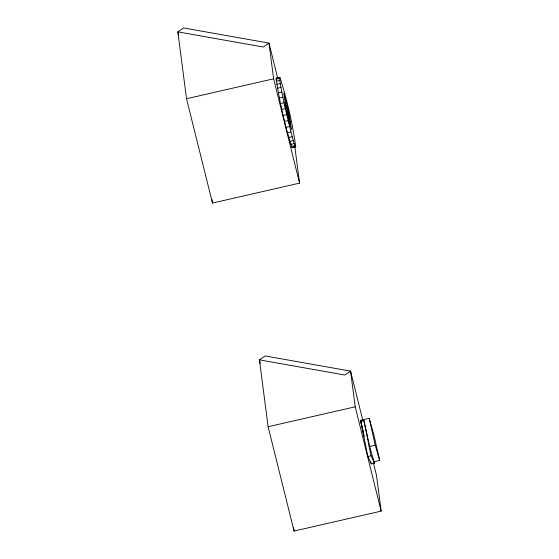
<?xml version="1.0" encoding="UTF-8"?>
<svg xmlns="http://www.w3.org/2000/svg" width="559" height="559" viewBox="0 0 559 559"><rect width="100%" height="100%" fill="white"/><g stroke="black" fill="none" stroke-linecap="round" stroke-linejoin="round"><path stroke-width="0.84" d="M276.125 79.119L276.174 78.141L279.94 77.442C287.109 99.998 292.588 123.385 295.732 146.835L291.973 147.541C284.727 125.307 279.786 102.213 276.125 79.119L279.598 78.323L279.647 77.352M186.531 98.726L273.617 78.805L268.984 43.106L183.597 27.95L177.846 31.863L186.531 98.726L212.476 203.043L299.568 183.128L294.928 147.429M279.94 77.442L276.174 78.141M276.335 81.209L279.814 80.419L279.598 78.323M276.803 84.318L280.276 83.529L279.814 80.419M277.488 88.238L280.96 87.442L280.276 83.529M278.361 92.836L281.834 92.039L280.96 87.442M279.402 97.979L282.875 97.182L281.834 92.039M280.576 103.541L284.049 102.744L282.875 97.182M284.964 106.056L286.599 105.686L288.786 115.489L286.599 105.686M281.862 109.389L285.335 108.593L284.049 102.744M283.231 115.392L286.704 114.602L292.203 136.703L294.202 143.565L295.732 146.835M287.843 117.159L289.478 116.782L287.515 107.237L283.692 93.122L286.061 107.433L285.125 103.827L285.321 105.427L289.772 124.594L289.422 121.925L291.581 129.716L289.478 116.782M284.65 121.422L288.123 120.632M288.905 123.832L290.54 123.462M286.096 127.354L289.569 126.558M287.48 132.811L290.953 132.022M288.73 137.5L292.203 136.703M289.814 141.364L293.286 140.575M290.729 144.362L294.202 143.565M291.456 146.437L294.928 145.64M291.973 147.541L295.445 146.744M268.117 426.727L355.21 406.812L350.57 371.113L265.183 355.957L259.432 359.87L268.117 426.727L294.062 531.05L381.154 511.136L376.521 475.436L373.377 462.817M363.664 433.749L360.653 420.312L369.206 418.363L373.859 434.902L379.68 460.399L373.482 461.818M360.765 421.353L363.923 420.634L370.016 447.857L374.509 463.208L371.351 463.928L367.871 456.5L360.765 421.353L364.189 436.67M369.003 446.641L375.222 445.223L379.68 460.399M367.871 456.5L371.029 455.774L374.509 463.208M360.653 420.312L361.561 421.772M370.645 461.51L371.351 463.928M277.564 77.603L268.984 43.106L263.233 47.026L177.846 31.863L178.684 35.231M362.707 419.907L350.57 371.113L344.819 375.026L259.432 359.87L260.27 363.238M273.617 78.805L299.568 183.128M355.21 406.812L381.154 511.136M285.335 108.593L286.704 114.602M369.206 418.363L375.222 445.223M363.923 420.634L371.029 455.774M293.622 527.619L294.062 531.05M212.029 199.612L212.476 203.043M289.855 122.009L287.235 110.57L289.855 122.009"/></g></svg>
